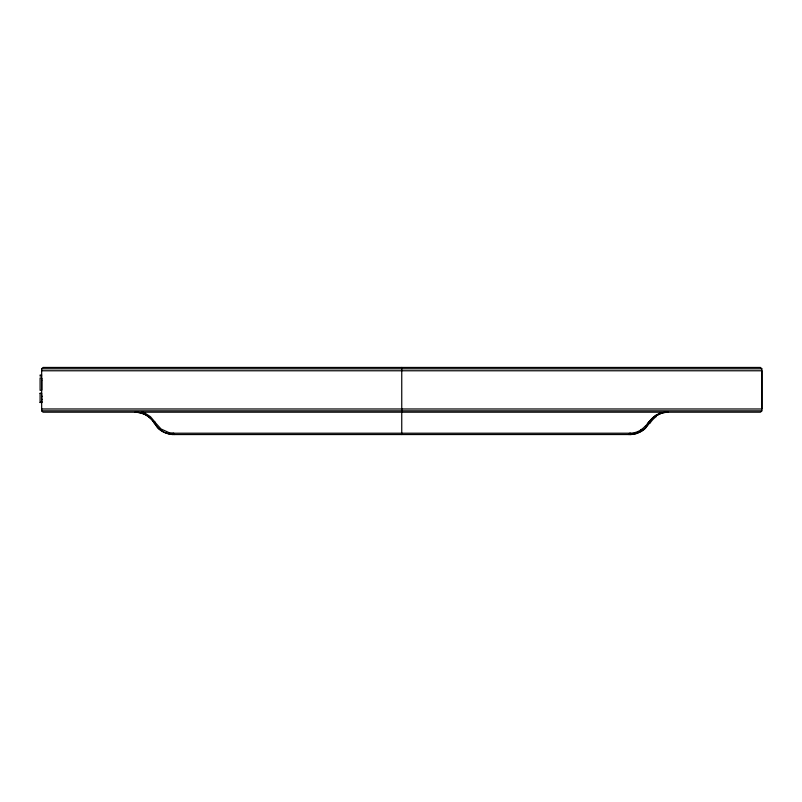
<?xml version="1.0" encoding="UTF-8"?>
<svg xmlns="http://www.w3.org/2000/svg" width="802" height="802" viewBox="0 0 802 802"><rect width="100%" height="100%" fill="white"/><g stroke="black" fill="none" stroke-linecap="round" stroke-linejoin="round"><path stroke-width="1.2" d="M41.624 398.383L41.604 402.534L41.604 401.471M41.614 397.361L41.604 395.667L41.604 396.729M41.614 393.351L41.604 400.048L41.624 399.195M41.604 389.732L41.604 377.953L40.1 377.953L40.1 390.333L41.664 390.133M41.604 400.789L41.654 402.193M41.604 396.569L41.614 396.238M41.614 380.689L41.614 380.098M41.614 378.945L41.614 377.993M41.624 399.586L41.614 399.185M41.624 402.293L40.1 402.414L41.644 402.564L41.614 402.043M41.604 393.211L40.1 393.361M41.624 390.293L41.614 378.724M630.532 434.534L173.864 434.554C166.265 434.544 155.788 429.762 154.876 421.942L150.405 416.649L144.651 412.91A42.676 27.368 81.8 0 0 143.678 412.449M154.806 423.887L154.906 421.972M648.968 423.436L648.617 421.942L648.758 423.787L647.986 423.025M645.46 427.967L648.738 423.827L645.62 427.837L641.219 431.316L636.036 433.621L630.823 434.514M634.212 432.719A38.135 28.682 80 0 1 630.482 433.19L629.64 434.554A39.448 29.644 81.7 0 0 633.5 434.213M628.758 434.554L629.64 433.21L630.482 433.19M645.399 426.363L648.277 422.514L648.698 423.887M761.84 410.845L760.496 412.188L43.027 412.188L41.664 410.845L41.664 368.79L43.007 367.446L760.476 367.446L761.84 368.79L761.84 410.845L41.684 410.845M655.906 415.977L660.267 413.692L665.409 412.378M637.61 431.676L637.209 431.827A37.634 28.281 80.8 0 1 634.372 432.679M660.708 413.521L657.841 414.814A38.386 24.692 -84.9 0 0 655.745 416.048M136.099 412.208C142.716 412.308 151.087 416.729 154.495 423.366L155.518 423.025M668.056 412.188L667.344 412.208A50.376 32.05 -83.1 0 0 660.688 413.19M629.69 433.21L173.813 433.21L174.746 434.554M41.684 368.79L761.82 368.79M41.894 370.775L761.609 370.775M41.664 375.035L40.1 375.035L40.1 376.058L41.664 376.058M41.874 408.98L761.619 408.98M135.127 412.188L135.769 412.188M173.763 433.21L169.292 432.719M173.453 434.544L173.072 433.19M172.771 434.524L172.209 434.483M172.089 434.473L171.347 434.403M171.117 434.383L170.104 434.233M169.834 434.183L163.879 432.198L158.796 428.709M169.132 432.679L161.042 428.99L155.227 422.514M141.874 411.857L143.668 412.489M142.505 413.431L144.51 414.253A40.902 26.175 84.1 0 1 145.242 414.634A38.205 24.551 84.7 0 1 147.357 415.877M147.367 415.827L151.668 419.506L154.535 423.436M158.455 428.388L154.495 423.366M761.9 370.775L761.9 408.98M401.752 367.446L401.752 434.554M40.1 393.14L40.1 402.574M648.948 422.453A31.709 20.531 -83.1 0 1 656.297 414.955M648.517 422.644A30.125 20.281 -89.1 0 1 655.665 415.737M656.277 415.135A47.358 29.824 -77.5 0 1 661.48 412.579M645.249 426.123A31.489 23.148 86.2 0 1 640.628 429.982M640.668 430.093A35.859 26.837 82.6 0 1 637.6 431.626M633.67 434.193A39.338 29.564 82.1 0 0 637.069 433.291A37.173 27.91 83 0 0 640.377 431.897A32.872 24.551 84.9 0 0 645.58 428.188M136.17 412.298A50.255 31.719 81.1 0 1 142.435 413.591M649.78 423.516A28.21 18.005 -82.3 0 1 656.076 416.729M665.399 412.479A56.511 34.446 -74.3 0 1 667.575 412.278"/></g></svg>
